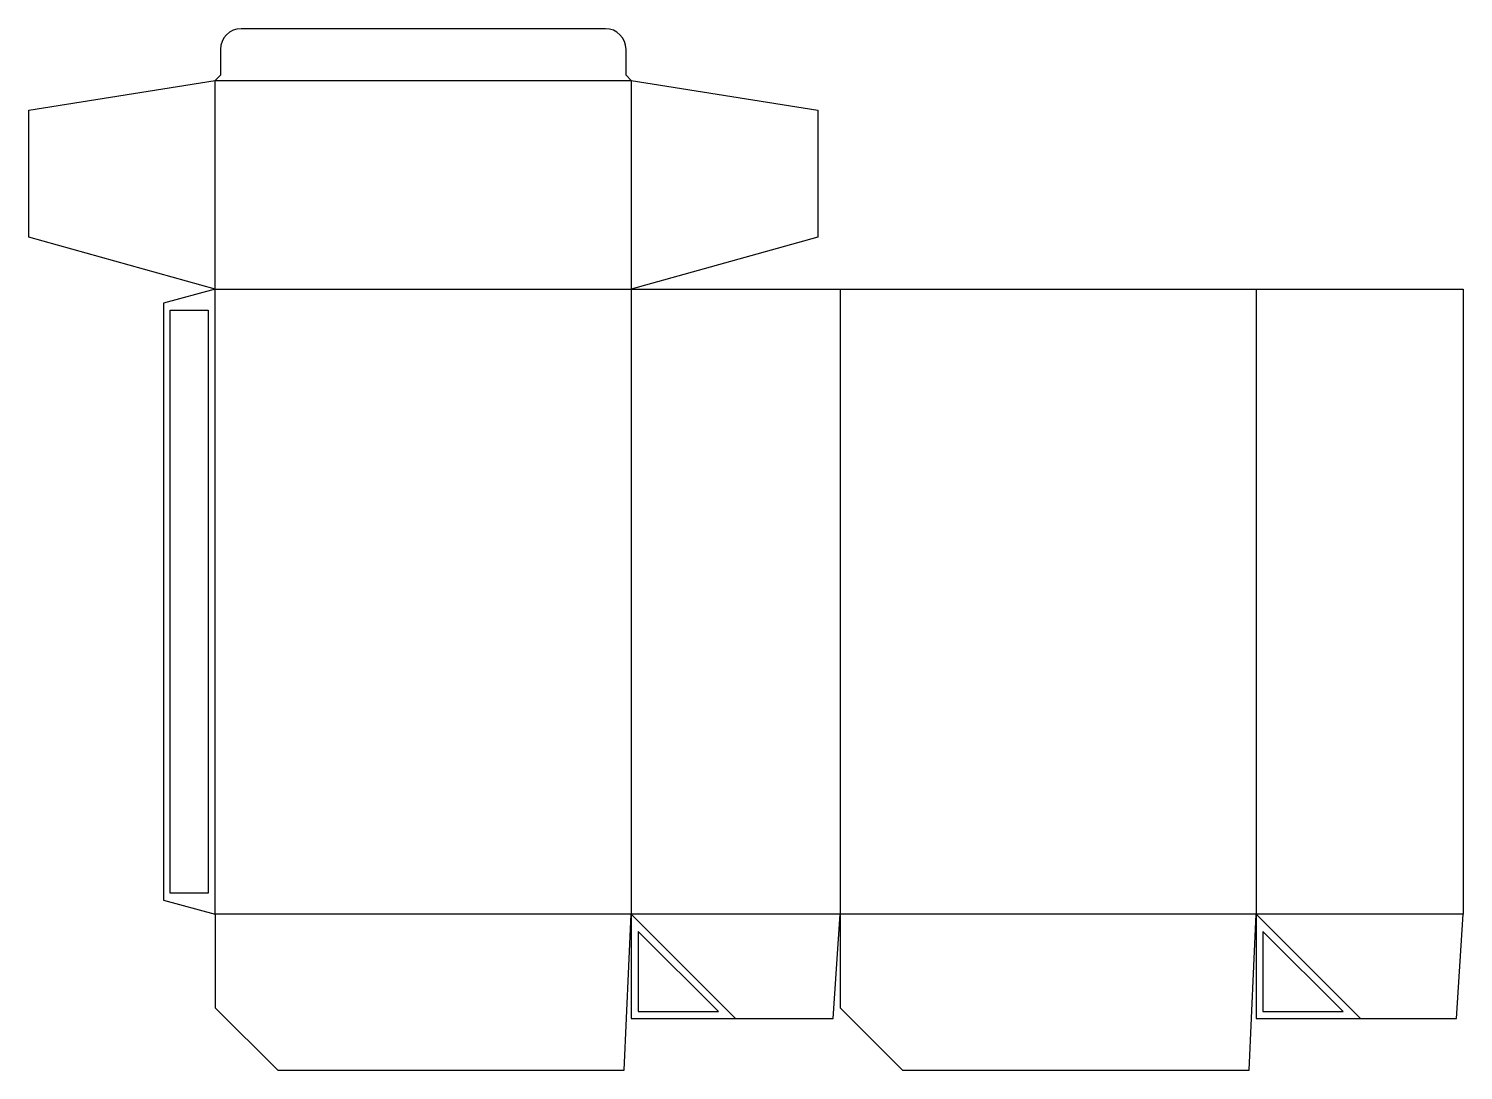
# Model space of a CAD drawing. Header units: millimetres. Extents: x 0 to 415, y 0 to 302.
import ezdxf

# ---------------------------------------------------------------- set-up
doc = ezdxf.new("R2010")
doc.units = ezdxf.units.MM
for name, color, linetype in [('CREASE', 5, 'CONTINUOUS'), ('CUT', 1, 'CONTINUOUS'), ('GLUE', 2, 'CONTINUOUS')]:
    doc.layers.add(name, color=color, linetype=linetype)

msp = doc.modelspace()

# ---------------------------------------------------------------- linework, layer by layer
at = {"layer": 'CREASE'}
for p, q in [((54, 226.125), (54, 286.575)), ((54, 286.575), (174.45, 286.575)), ((174.45, 286.575), (174.45, 226.125)), ((54, 45.225), (54, 226.125)), ((54, 226.125), (174.45, 226.125)), ((174.45, 226.125), (174.45, 45.225)), ((234.9, 226.125), (234.9, 45.225)), ((355.35, 226.125), (355.35, 45.225)), ((174.45, 45.225), (54, 45.225)), ((234.9, 45.225), (174.45, 45.225)), ((174.45, 45.225), (204.675, 15)), ((355.35, 45.225), (234.9, 45.225)), ((415.35, 45.225), (355.35, 45.225)), ((355.35, 45.225), (385.575, 15))]:
    msp.add_line(p, q, dxfattribs=at)
at = {"layer": 'CUT'}
for p, q in [((166.95, 301.575), (61.5, 301.575)), ((55.5, 295.575), (55.5, 288.075)), ((172.95, 288.075), (172.95, 295.575)), ((55.5, 288.075), (54, 286.575)), ((174.45, 286.575), (172.95, 288.075)), ((0, 278.025), (54, 286.575)), ((174.45, 286.575), (228.45, 278.025)), ((0, 241.237), (0, 278.025)), ((228.45, 278.025), (228.45, 241.237)), ((54, 226.125), (0, 241.237)), ((228.45, 241.237), (174.45, 226.125)), ((54, 226.125), (39, 222.106)), ((174.45, 226.125), (234.9, 226.125)), ((234.9, 226.125), (355.35, 226.125)), ((355.35, 226.125), (415.35, 226.125)), ((415.35, 226.125), (415.35, 45.225)), ((39, 222.106), (39, 49.244)), ((39, 49.244), (54, 45.225)), ((54, 45.225), (54, 18.09)), ((172.45, 0), (174.45, 45.225)), ((174.45, 45.225), (174.45, 15)), ((232.9, 15), (234.9, 45.225)), ((234.9, 45.225), (234.9, 18.09)), ((353.35, 0), (355.35, 45.225)), ((355.35, 45.225), (355.35, 15)), ((413.35, 15), (415.35, 45.225)), ((54, 18.09), (72.09, 0)), ((234.9, 18.09), (252.99, 0)), ((174.45, 15), (232.9, 15)), ((355.35, 15), (413.35, 15)), ((72.09, 0), (172.45, 0)), ((252.99, 0), (353.35, 0))]:
    msp.add_line(p, q, dxfattribs=at)
for centre, start, end in [((61.5, 295.575), 90, 180), ((166.95, 295.575), 0, 90)]:
    msp.add_arc(centre, 6, start, end, dxfattribs=at)
at = {"layer": 'GLUE'}
for p, q in [((41, 220.106), (52, 220.106)), ((41, 51.244), (41, 220.106)), ((52, 220.106), (52, 51.244)), ((52, 51.244), (41, 51.244)), ((176.45, 40.225), (176.45, 17)), ((199.675, 17), (176.45, 40.225)), ((357.35, 40.225), (357.35, 17)), ((380.575, 17), (357.35, 40.225)), ((176.45, 17), (199.675, 17)), ((357.35, 17), (380.575, 17))]:
    msp.add_line(p, q, dxfattribs=at)

doc.saveas('drawing.dxf')
